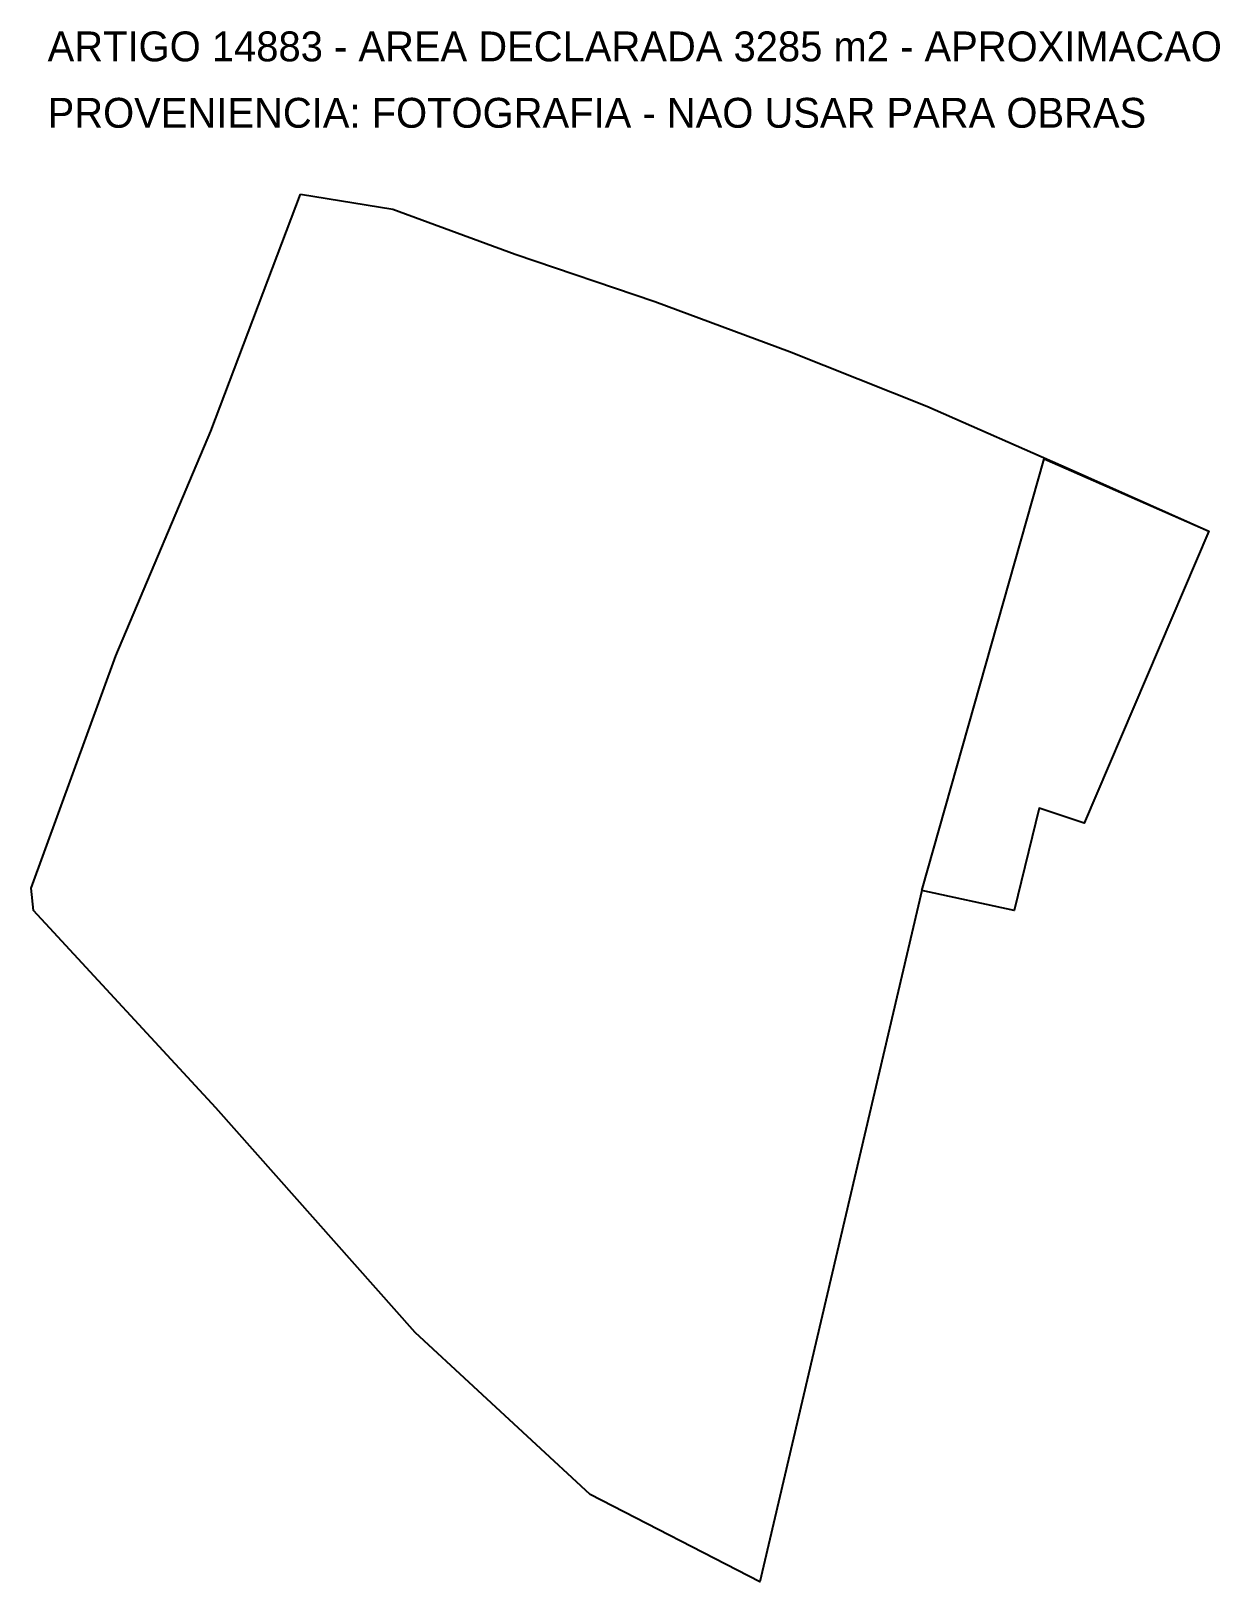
# Model space of a CAD drawing. Header units: metres. Extents: x 0 to 71.6, y -83.6 to 9.8.
import ezdxf

# ---------------------------------------------------------------- set-up
doc = ezdxf.new("R2010")
doc.units = ezdxf.units.M
doc.layers.get('0').update_dxf_attribs({"linetype": 'CONTINUOUS'})
doc.layers.add('EDIFICACAO_ILUSTRATIVA', color=8, linetype='CONTINUOUS')
doc.layers.add('LIMITE_14883_APROX', color=6, linetype='CONTINUOUS')

msp = doc.modelspace()

# ---------------------------------------------------------------- linework, layer by layer
at = {"layer": 'EDIFICACAO_ILUSTRATIVA'}
msp.add_lwpolyline([(61.053244, -15.940009), (70.978155, -20.300955), (63.459283, -37.895117), (60.752489, -36.992852), (59.248714, -43.158327), (53.684749, -41.955308)], close=True, dxfattribs=at)
at = {"layer": 'LIMITE_14883_APROX'}
msp.add_lwpolyline([(16.240764, 0), (21.80473, -0.902265), (29.173225, -3.609059), (37.594362, -6.46623), (45.714744, -9.473779), (53.985504, -12.782083), (62.557018, -16.541519), (70.978155, -20.300955), (63.459283, -37.895117), (60.752489, -36.992852), (59.248714, -43.158327), (53.684749, -41.955308), (43.910215, -83.609861), (33.684548, -78.34665), (23.158127, -68.572116), (11.127931, -55.038146), (0.150377, -43.158327), (0, -41.80493), (5.112833, -27.819828), (10.827176, -14.285857)], close=True, dxfattribs=at)

# ---------------------------------------------------------------- texts
for s, p in [('ARTIGO 14883 - AREA DECLARADA 3285 m2 - APROXIMACAO', (1, 8)), ('PROVENIENCIA: FOTOGRAFIA - NAO USAR PARA OBRAS', (1, 4))]:
    msp.add_text(s, height=1.8).set_placement(p)

doc.saveas('drawing.dxf')
